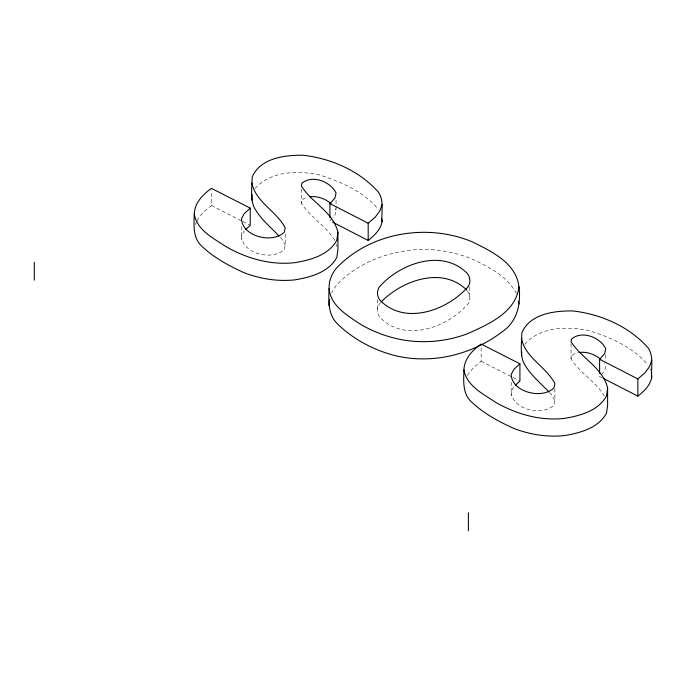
<?xml version="1.0" encoding="UTF-8"?>
<svg xmlns="http://www.w3.org/2000/svg" width="686" height="686" viewBox="0 0 686 686"><rect width="100%" height="100%" fill="white"/><g stroke="black" fill="none" stroke-linecap="round" stroke-linejoin="round"><path stroke-width="0.51" stroke-dasharray="3.43 2.57" d="M285.205 233.995L285.205 245.125L284.321 249.301C272.942 261.195 241.987 253.829 241.515 235.933L244.207 230.882M554.888 388.679L554.888 400.821L554.005 405.006C542.626 416.891 511.67 409.533 511.199 391.629L513.891 386.587M334.742 240.426C326.107 225.865 310.209 217.359 301.377 203.228L301.806 200.561L303.924 198.537L307.602 197.191M604.426 396.131C595.791 381.57 579.893 373.064 571.061 358.924L571.489 356.266L573.607 354.233L578.212 352.553M336.054 206.194L336.054 210.242L334.922 215.31L332.779 217.651M195.339 224.536L196.719 221.707M197.182 220.763L198.563 217.925L203.939 211.605L211.459 205.577L211.459 190.399M467.329 375.516L473.623 367.31L481.143 361.273L481.143 346.096M380.644 302.637L379.341 304.232A31.633 18.265 0 0 0 379.71 317.061C404.406 343.369 447.864 327.505 468.255 303.701A32.028 18.488 0 0 0 467.526 290.924M255.02 188.59C270.438 170.96 297.295 170.471 318.656 174.724C340.616 181.507 363.348 191.317 378.398 209.35M524.704 344.295C540.122 326.665 566.979 326.176 588.339 330.429C610.3 337.203 633.032 347.013 648.081 365.046M332.058 218.431L329.915 220.781L331.784 221.732M211.459 205.577L241.721 220.986M242.673 221.467L250.236 225.325M481.143 361.273L519.919 381.022M602.402 377.917L599.598 376.477L604.606 371.006L605.738 365.947L604.417 363.529M549.46 392.478L551.57 394.63L554.888 400.821M280.48 237.493L281.886 238.925L285.205 245.125M516.421 293.548C507.469 276.398 489.221 267.188 472.491 259.145C456.987 252.86 440.455 249.541 423.734 249.327C391.466 250.013 357.638 261.675 335.728 286.131A81.188 46.871 0 0 0 331.775 292.733M335.171 208.638L336.054 210.242M649.848 368.614L650.722 370.406M336.157 244.43L336.869 246.437M605.738 354.816L605.738 360.887M571.061 343.755L571.061 358.924M511.181 382.274L511.181 395.428M469.799 287.1L469.799 299.242M377.626 299.636L377.626 308.743M336.054 200.123L336.054 205.183M301.377 189.062L301.377 203.228M241.498 226.577L241.498 239.731"/><path stroke-width="1.03" d="M279.073 236.061C270.155 226.577 259.522 218.268 253.657 206.349C250.176 197.105 252.148 186.978 252.122 177.305C259.925 158.037 284.904 154.993 303.135 155.242C331.132 158.457 359.55 170.788 378.398 192.149C384.392 200.869 381.193 211.923 382.016 221.767C380.524 229.819 374.333 235.572 368.185 240.426L332.719 222.213M251.848 200.149L252.122 194.507M548.757 391.766C539.839 382.274 529.206 373.973 523.349 362.054C519.859 352.801 521.84 342.674 521.814 333.01C529.609 313.734 554.588 310.689 572.819 310.938C600.816 314.154 629.233 326.485 648.081 347.845C654.075 356.574 650.877 367.627 651.7 377.471C650.208 385.515 644.017 391.277 637.869 396.131L603.337 378.398M521.532 355.845L521.72 352.09M329.915 217.745L329.915 203.579L334.922 198.108L336.054 193.04C330.635 181.558 312.156 174.373 301.806 183.359L301.377 186.026C311.667 202.713 333.139 211.948 337.924 232.245L336.817 240.314C328.56 255.261 310.441 260.063 294.774 262.678C270.721 265.388 246.711 258.519 225.934 246.591C213.655 238.334 197.036 230.325 194.267 214.229C194.515 203.047 202.799 194.412 211.459 188.376L250.236 208.124L250.236 225.325L245.708 229.493M599.598 373.441L599.598 359.275L604.606 353.805L605.738 348.745C600.319 337.263 581.839 330.077 571.489 339.064L571.061 341.731C581.351 358.418 602.822 367.653 607.607 387.942L606.501 396.011C598.243 410.957 580.133 415.759 564.458 418.383C540.405 421.084 516.395 414.215 495.618 402.296C483.347 394.038 466.729 386.029 463.95 369.934C464.208 358.752 472.483 350.117 481.143 344.072L519.919 363.82L519.919 381.022L515.4 385.198M518.95 286.757C515.966 312.482 488.415 324.367 467.466 333.722C450.479 340.162 432.12 342.648 414.018 341.319C395.333 339.879 377.197 333.902 360.99 324.572C347.888 315.826 330.541 306.102 329.1 288.463A81.188 46.871 0 0 1 335.737 268.938C369.454 232.383 427.232 222.83 472.491 241.944C491.51 251.333 516.224 263.055 518.95 286.757C521.231 303.701 517.167 321.751 502.203 331.767C471.436 355.288 430.191 365.029 392.503 354.928C371.992 349.217 352.57 338.678 337.323 323.758C327.848 314.462 328.543 300.657 329.1 288.463M382.016 204.565L379.975 210.765L375.371 216.982L368.185 223.224L368.185 240.426M651.7 360.27L649.659 366.461L645.054 372.687L637.869 378.929L637.869 396.131M381.296 301.84C402.176 280.342 442.65 265.954 466.814 290.161M250.236 208.124L244.207 213.68L241.515 218.731C241.987 236.627 272.942 243.993 284.321 232.1L285.205 227.924C276.775 211.185 255.818 202.439 251.848 182.948M519.919 363.82L513.891 369.385L511.199 374.436C511.67 392.332 542.626 399.698 554.005 387.804L554.888 383.62C546.459 366.881 525.502 358.143 521.532 338.644M309.472 196.796C317.232 195.707 325.155 198.657 331.055 203.648M579.155 352.493C586.916 351.404 594.839 354.353 600.739 359.344M329.915 203.579L368.185 223.224M599.598 359.275L637.869 378.929M518.35 301.085L518.95 303.958M651.34 373.356L651.7 377.471M381.75 218.68L382.016 221.767M607.607 387.942L607.607 405.143L606.501 413.212C598.243 428.158 580.133 432.96 564.458 435.584C547.085 437.368 529.652 434.564 513.411 428.27C498.525 421.427 483.87 413.598 471.874 402.262C462.407 394.047 463.582 381.227 463.95 369.934M468.392 512.854L468.392 530.758M337.924 232.245L337.924 249.438L336.817 257.516C328.56 272.462 310.441 277.255 294.774 279.879C277.401 281.672 259.968 278.859 243.727 272.565C228.841 265.731 214.186 257.893 202.181 246.566C192.723 238.342 193.898 225.523 194.267 214.229M34.3 262.232L34.3 280.137M329.1 305.664A81.188 46.871 0 0 1 329.623 299.293M468.255 286.499C447.864 310.312 404.406 326.167 379.71 299.859A31.633 18.265 0 0 1 379.341 287.031C399.715 263.39 442.873 247.92 467.526 273.731A32.028 18.488 0 0 1 468.255 286.499"/></g></svg>
